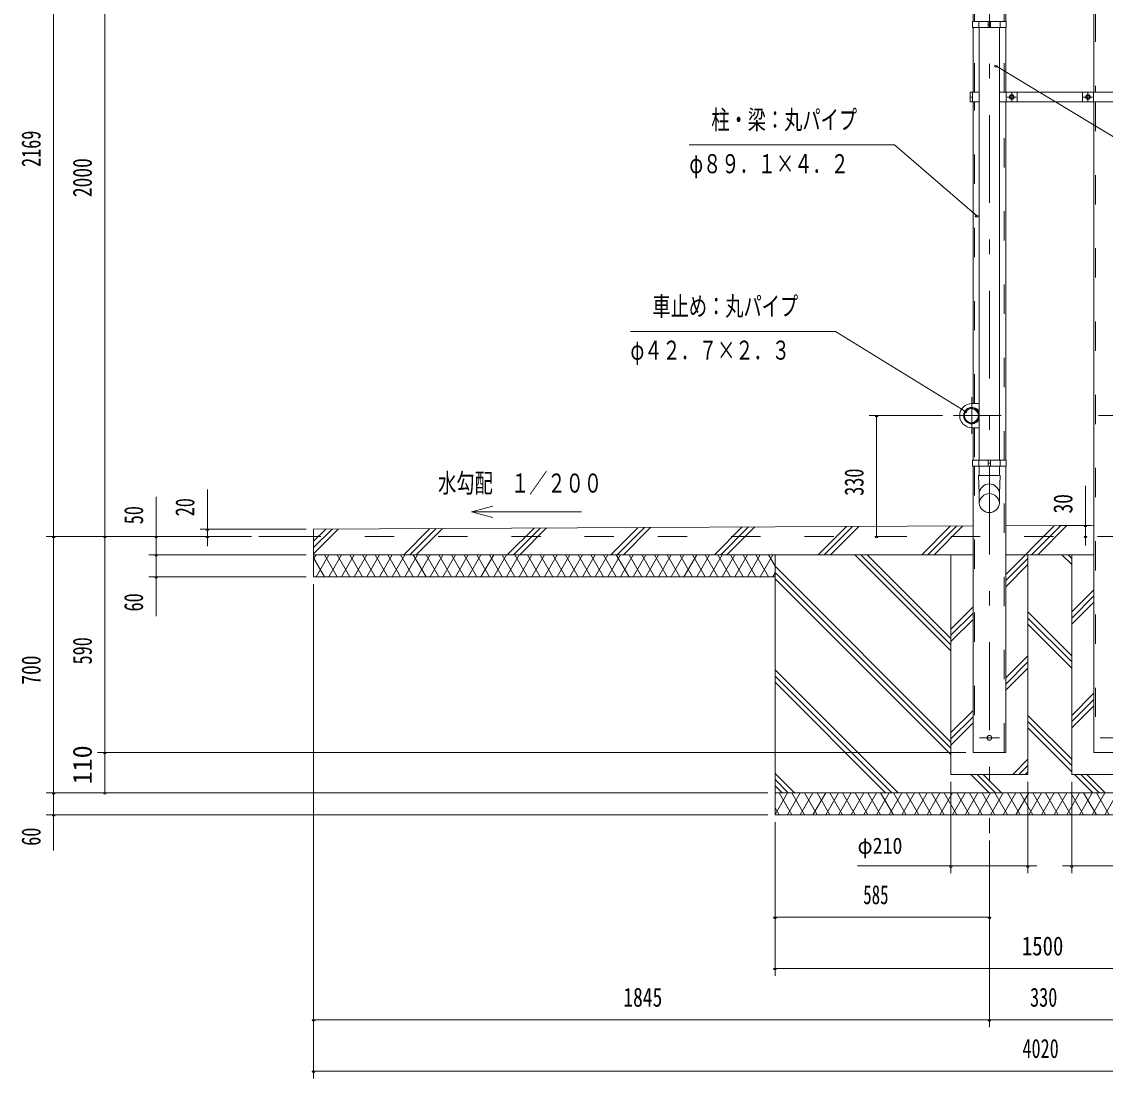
# Model space of a CAD drawing. Units: millimetres, scale not verified. Extents: x -31502 to 31507, y -14700 to 14700.
# Drawn here: x 11507 to 21863, y -3647 to 6454 of the extents above; entities that cross this region are included whole.
import ezdxf
from ezdxf.enums import TextEntityAlignment as Align

# ---------------------------------------------------------------- set-up
doc = ezdxf.new("R2010")
doc.units = ezdxf.units.MM
doc.header["$LTSCALE"] = 70
doc.linetypes.add('USER2', pattern=[10, 4, -6])
doc.linetypes.add('USER3', pattern=[24, 12, -5, 2, -5])
for name, color, linetype, lineweight in [('0-6_2-02BOLD', 7, 'Continuous', 18), ('0-7_2-12HIDDEN', 3, 'USER2', 18), ('0-8_2-22CENTER', 3, 'USER3', 18), ('0-A_2-52DIM', 3, 'Continuous', 18), ('0-B_2-62HATCH', 2, 'Continuous', 18)]:
    doc.layers.add(name, color=color, linetype=linetype, lineweight=lineweight)
doc.styles.add('ＭＳ ゴシック', font='')
doc.styles.get('ＭＳ ゴシック').set_extended_font_data('MS Gothic')

msp = doc.modelspace()

# ---------------------------------------------------------------- linework, layer by layer
at = {"layer": '0-6_2-02BOLD'}
for p, q in [((20598.74, 6453.9), (20598.74, 7241.41)), ((21753.76, 7241.41), (21753.76, 5778.4)), ((20910.6, 6543.06), (20910.6, 6453.9)), ((20652.81, 6453.9), (20652.81, 6397.9)), ((20744, 6453.9), (20744, 6397.9)), ((20765.35, 6425.9), (20744, 6425.9)), ((20765.35, 6397.9), (20765.35, 6453.9)), ((20856.5, 6397.9), (20856.5, 6453.9)), ((20598.74, 5778.4), (20598.74, 6397.9)), ((20658.42, 6397.9), (20658.42, 2260.9)), ((20850.95, 2260.9), (20850.95, 6397.9)), ((20910.6, 6397.9), (20910.6, 5778.4)), ((20593.16, 5732.91), (20571.81, 5732.91)), ((20593.16, 5687.41), (20593.16, 5778.4)), ((20916.21, 5778.4), (20916.21, 5687.41)), ((21021.2, 5687.41), (21021.2, 5778.4)), ((21643.15, 5778.4), (21643.15, 5687.41)), ((21748.14, 5778.4), (21748.14, 5687.41)), ((20598.74, 2803.4), (20598.74, 5687.41)), ((20910.6, 5687.41), (20910.6, 2260.9)), ((21753.76, 5687.41), (21753.76, -532.1)), ((20658.42, 2803.4), (20586.68, 2803.4)), ((20586.68, 2572.4), (20658.42, 2572.4)), ((20598.75, 2260.9), (20598.75, 2572.4)), ((20598.75, 2204.9), (20598.75, -532.1)), ((20652.81, 2260.9), (20652.81, 2204.9)), ((20658.4, 2204.9), (20658.4, 2115.78)), ((20744, 2260.9), (20744, 2204.9)), ((20744, 2232.9), (20765.35, 2232.9)), ((20765.35, 2204.9), (20765.35, 2260.9)), ((20850.89, 2204.9), (20850.89, 2115.78)), ((20856.5, 2204.9), (20856.5, 2260.9)), ((20910.6, -532.1), (20910.6, 2204.9)), ((20598.75, 1634.25), (14297.17, 1602.9)), ((14297.17, 1532.9), (13772.18, 1532.9)), ((20598.74, 1357.9), (14297.17, 1357.9)), ((18707.18, 1357.9), (18707.18, -1127.1)), ((21753.75, 1357.9), (20910.59, 1357.9)), ((20598.74, -532.1), (20910.59, -532.1)), ((21753.75, -532.1), (22065.61, -532.1)), ((18707.18, -917.1), (23957.18, -917.1))]:
    msp.add_line(p, q, dxfattribs=at)
for points in [[(20593.15, 6397.9), (20916.2, 6397.9), (20916.2, 6453.9), (20593.15, 6453.9)], [(20950.77, 5722.81), (20968.27, 5712.69), (20985.77, 5722.81), (20985.77, 5743.01), (20968.27, 5753.12), (20950.77, 5743.01)], [(21678.58, 5722.81), (21696.08, 5712.69), (21713.59, 5722.81), (21713.59, 5743.01), (21696.08, 5753.12), (21678.58, 5743.01)], [(20916.2, 2204.9), (20593.15, 2204.9), (20593.15, 2260.9), (20916.2, 2260.9)]]:
    msp.add_lwpolyline(points, close=True, dxfattribs=at)
for points in [[(20658.42, 5778.4), (20571.81, 5778.4), (20571.81, 5687.41), (20658.42, 5687.41)], [(20850.95, 5778.4), (22092.54, 5778.4), (22092.54, 5687.41), (20850.95, 5687.41)], [(20651.41, 2115.79), (20658.42, 1941.96), (20658.42, 1851.51)], [(20850.91, 1851.51), (20850.91, 1941.96), (20857.91, 2115.79), (20651.41, 2115.79)], [(14297.17, 1602.9), (14297.17, 1147.9), (18707.18, 1147.9)], [(20910.6, 1635.81), (21332.18, 1637.9), (21753.75, 1635.81)], [(18707.18, -1127.1), (23957.18, -1127.1), (23957.18, 1357.9)], [(21122.17, 1357.9), (21122.17, -742.1), (20387.18, -742.1), (20387.18, 1357.9)], [(22277.17, 1357.9), (22277.17, -742.1), (21542.18, -742.1), (21542.18, 1357.9)]]:
    msp.add_lwpolyline(points, dxfattribs=at)
for centre, radius in [((20968.27, 5732.91), 21.88), ((20968.27, 5732.91), 17.15), ((21696.08, 5732.91), 21.88), ((21696.08, 5732.91), 17.15), ((20582.65, 2687.9), 74.72), ((20582.65, 2687.9), 66.67), ((20754.67, -392.1), 22.75)]:
    msp.add_circle(centre, radius, dxfattribs=at)
for centre, radius, start, end in [((20586.68, 2687.9), 115.5, 90, 270), ((20586.68, 2687.9), 78.75, 24.35744, 335.64256), ((20754.67, 1938.53), 96.43, 3.55867, 176.44133), ((20754.67, 1845.52), 96.43, 3.55867, 176.44133), ((20754.67, 1857.5), 96.44, 183.56303, 356.43697)]:
    msp.add_arc(centre, radius, start, end, dxfattribs=at)
at = {"layer": '0-7_2-12HIDDEN'}
for p, q in [((20613.45, 6453.9), (20613.45, 7241.41)), ((21768.46, 7241.41), (21768.46, 5778.4)), ((20895.9, 6453.9), (20895.9, 6537.72)), ((20613.45, 5778.4), (20613.45, 6397.9)), ((20895.9, 5778.4), (20895.9, 6397.9)), ((20613.45, 2803.4), (20613.45, 5687.41)), ((20895.9, 2260.9), (20895.9, 5687.41)), ((21768.46, 5687.41), (21768.46, -532.1)), ((20613.45, 2572.4), (20613.45, 2260.9)), ((20613.45, 2204.9), (20613.45, -532.1)), ((20895.9, -532.1), (20895.9, 2204.9)), ((28367.18, 1532.9), (14297.18, 1532.9))]:
    msp.add_line(p, q, dxfattribs=at)
at = {"layer": '0-8_2-22CENTER'}
for p, q in [((20754.67, 7241.41), (20754.67, -1302.1)), ((20924.51, 5732.91), (21012.02, 5732.91)), ((20968.27, 5776.65), (20968.27, 5689.16)), ((21739.83, 5732.91), (21652.32, 5732.91)), ((21696.08, 5776.65), (21696.08, 5689.16)), ((20586.68, 2512.9), (20586.68, 2862.9)), ((20411.68, 2687.9), (20866.67, 2687.9)), ((21797.68, 2687.9), (22252.67, 2687.9)), ((20659.48, -392.1), (20849.88, -392.1)), ((22004.88, -392.1), (21814.47, -392.1))]:
    msp.add_line(p, q, dxfattribs=at)
at = {"layer": '0-A_2-52DIM'}
for p, q in [((11812.18, 9124.4), (11812.18, -1470.1)), ((12302.18, -917.1), (12302.18, 9124.4)), ((20830.13, 6033), (20802.13, 6033)), ((20648.23, 4597.82), (20620.23, 4597.82)), ((17324.67, 3492.9), (19284.68, 3492.9)), ((19284.67, 3492.9), (20526.34, 2728.79)), ((20540.34, 2728.79), (20512.34, 2728.79)), ((20306.68, 2687.9), (19606.68, 2687.9)), ((19690.68, 2687.9), (19662.68, 2687.9)), ((19676.68, 2687.9), (19676.68, 1532.9)), ((13282.17, 1438.97), (13282.17, 1980.9)), ((21673.12, 1445.03), (21673.12, 2015.9)), ((12792.18, 1910.9), (12792.18, 769.9)), ((15806.76, 1767.69), (16856.75, 1767.69)), ((14227.17, 1602.9), (13212.17, 1602.9)), ((13296.17, 1602.9), (13268.17, 1602.9)), ((21728.85, 1637.9), (21421.9, 1637.9)), ((21687.12, 1637.9), (21659.12, 1637.9)), ((11742.18, 1532.9), (13702.17, 1532.9)), ((11826.18, 1532.9), (11798.18, 1532.9)), ((12316.18, 1532.9), (12288.18, 1532.9)), ((12806.18, 1532.9), (12778.18, 1532.9)), ((13296.17, 1532.9), (13268.17, 1532.9)), ((19690.68, 1532.9), (19662.68, 1532.9)), ((21687.12, 1532.9), (21659.12, 1532.9)), ((14227.17, 1357.9), (12722.17, 1357.9)), ((12806.18, 1357.9), (12778.18, 1357.9)), ((12722.17, 1147.9), (14227.17, 1147.9)), ((12806.18, 1147.9), (12778.18, 1147.9)), ((14297.17, 1077.9), (14297.17, -3647.09)), ((20528.75, -532.1), (12232.19, -532.1)), ((12316.18, -532.1), (12288.18, -532.1)), ((20387.17, -1687.1), (20387.17, -812.1)), ((21122.17, -1687.1), (21122.17, -812.1)), ((21542.17, -812.1), (21542.17, -1687.1)), ((11742.18, -917.1), (18637.17, -917.1)), ((11826.19, -917.1), (11798.19, -917.1)), ((12316.18, -917.1), (12288.18, -917.1)), ((18637.17, -1127.1), (11742.18, -1127.1)), ((11826.19, -1127.1), (11798.19, -1127.1)), ((18707.18, -2667.1), (18707.18, -1197.1)), ((20754.67, -1372.1), (20754.67, -3157.09)), ((19494.67, -1617.1), (21209.67, -1617.1)), ((20401.17, -1617.1), (20373.17, -1617.1)), ((21136.17, -1617.1), (21108.17, -1617.1)), ((21454.68, -1617.1), (23169.67, -1617.1)), ((21556.17, -1617.1), (21528.17, -1617.1)), ((18721.18, -2107.1), (18693.18, -2107.1)), ((18707.18, -2107.1), (20754.67, -2107.1)), ((20768.67, -2107.1), (20740.67, -2107.1)), ((18721.18, -2597.1), (18693.18, -2597.1)), ((23957.18, -2597.1), (18707.18, -2597.1)), ((14311.17, -3087.09), (14283.17, -3087.09)), ((28367.17, -3087.09), (14297.17, -3087.09)), ((20768.67, -3087.09), (20740.67, -3087.09)), ((14311.17, -3577.09), (14283.17, -3577.09)), ((14297.17, -3577.09), (28367.17, -3577.09))]:
    msp.add_line(p, q, dxfattribs=at)
for points in [[(25447.54, 4926.09), (22647.53, 4926.09), (20816.13, 6033)], [(20634.23, 4597.82), (19847.27, 5275.48), (17887.28, 5275.48)], [(16009.6, 1822.04), (15806.76, 1767.69), (16009.6, 1713.33)]]:
    msp.add_lwpolyline(points, dxfattribs=at)
for centre in [(20816.13, 6033), (20634.23, 4597.82), (20526.34, 2728.79), (19676.68, 2687.9), (13282.17, 1602.9), (21673.12, 1637.9), (11812.18, 1532.9), (12302.18, 1532.9), (12792.18, 1532.9), (13282.17, 1532.9), (19676.68, 1532.9), (21673.12, 1532.9), (12792.18, 1357.9), (12792.18, 1147.9), (12302.18, -532.1), (11812.19, -917.1), (12302.18, -917.1), (11812.19, -1127.1), (20387.17, -1617.1), (21122.17, -1617.1), (21542.17, -1617.1), (18707.18, -2107.1), (20754.67, -2107.1), (18707.18, -2597.1), (14297.17, -3087.09), (20754.67, -3087.09), (14297.17, -3577.09)]:
    msp.add_arc(centre, 14, 180, 0, dxfattribs=at)
at = {"layer": '0-B_2-62HATCH'}
for p, q in [((14297.17, 1368.15), (14533.1, 1604.08)), ((14473.41, 1603.78), (14297.17, 1427.54)), ((14297.17, 1486.94), (14413.72, 1603.48)), ((15158.09, 1357.9), (15408.62, 1608.43)), ((15468.31, 1608.73), (15217.49, 1357.9)), ((15276.88, 1357.9), (15528, 1609.03)), ((16148.04, 1357.9), (16403.52, 1613.38)), ((16463.2, 1613.68), (16207.43, 1357.9)), ((16266.83, 1357.9), (16522.9, 1613.98)), ((17137.99, 1357.9), (17398.41, 1618.33)), ((17458.11, 1618.63), (17197.39, 1357.9)), ((17256.77, 1357.9), (17517.8, 1618.93)), ((18393.32, 1623.28), (18127.93, 1357.9)), ((18187.33, 1357.9), (18453.01, 1623.58)), ((18512.7, 1623.88), (18246.73, 1357.9)), ((19117.88, 1357.9), (19388.21, 1628.23)), ((19447.91, 1628.53), (19177.28, 1357.9)), ((19236.67, 1357.9), (19507.6, 1628.83)), ((20107.83, 1357.9), (20383.11, 1633.18)), ((20442.8, 1633.48), (20167.23, 1357.9)), ((20226.63, 1357.9), (20502.5, 1633.77)), ((21377.55, 1637.68), (20910.59, 1170.71)), ((21157.18, 1357.9), (21436.66, 1637.38)), ((21495.76, 1637.09), (21216.57, 1357.9)), ((14297.17, 1317.94), (14320.25, 1357.9)), ((14441.48, 1357.9), (14320.25, 1147.9)), ((14522.31, 1147.9), (14401.08, 1357.9)), ((14562.73, 1357.9), (14441.48, 1147.9)), ((14522.31, 1357.9), (14643.56, 1147.9)), ((14683.97, 1357.9), (14562.73, 1147.9)), ((14764.81, 1147.9), (14643.56, 1357.9)), ((14683.97, 1147.9), (14805.22, 1357.9)), ((14764.81, 1357.9), (14886.05, 1147.9)), ((14926.47, 1357.9), (14805.22, 1147.9)), ((15007.3, 1147.9), (14886.05, 1357.9)), ((14926.47, 1147.9), (15047.71, 1357.9)), ((15007.3, 1357.9), (15128.53, 1147.9)), ((15168.95, 1357.9), (15047.71, 1147.9)), ((15249.78, 1147.9), (15128.54, 1357.9)), ((15168.95, 1147.9), (15290.19, 1357.9)), ((15249.78, 1357.9), (15371.02, 1147.9)), ((15411.44, 1357.9), (15290.19, 1147.9)), ((15492.27, 1147.9), (15371.02, 1357.9)), ((15411.44, 1147.9), (15532.68, 1357.9)), ((15492.27, 1357.9), (15613.51, 1147.9)), ((15653.93, 1357.9), (15532.69, 1147.9)), ((15734.76, 1147.9), (15613.51, 1357.9)), ((15653.93, 1147.9), (15775.16, 1357.9)), ((15734.76, 1357.9), (15856, 1147.9)), ((15896.41, 1357.9), (15775.16, 1147.9)), ((15977.24, 1147.9), (15856, 1357.9)), ((15896.41, 1147.9), (16017.66, 1357.9)), ((15977.24, 1357.9), (16098.49, 1147.9)), ((16138.9, 1357.9), (16017.66, 1147.9)), ((16219.73, 1147.9), (16098.49, 1357.9)), ((16138.9, 1147.9), (16260.15, 1357.9)), ((16219.73, 1357.9), (16340.98, 1147.9)), ((16381.39, 1357.9), (16260.15, 1147.9)), ((16462.22, 1147.9), (16340.98, 1357.9)), ((16381.39, 1147.9), (16502.64, 1357.9)), ((16462.22, 1357.9), (16583.46, 1147.9)), ((16623.88, 1357.9), (16502.63, 1147.9)), ((16704.7, 1147.9), (16583.46, 1357.9)), ((16623.88, 1147.9), (16745.13, 1357.9)), ((16704.7, 1357.9), (16825.95, 1147.9)), ((16866.36, 1357.9), (16745.13, 1147.9)), ((16947.2, 1147.9), (16825.95, 1357.9)), ((16866.36, 1147.9), (16987.61, 1357.9)), ((16947.2, 1357.9), (17068.44, 1147.9)), ((17108.85, 1357.9), (16987.61, 1147.9)), ((17189.68, 1147.9), (17068.44, 1357.9)), ((17108.85, 1147.9), (17230.09, 1357.9)), ((17189.68, 1357.9), (17310.92, 1147.9)), ((17351.34, 1357.9), (17230.09, 1147.9)), ((17432.17, 1147.9), (17310.92, 1357.9)), ((17351.34, 1147.9), (17472.58, 1357.9)), ((17432.17, 1357.9), (17553.41, 1147.9)), ((17593.83, 1357.9), (17472.58, 1147.9)), ((17674.66, 1147.9), (17553.41, 1357.9)), ((17593.83, 1147.9), (17715.07, 1357.9)), ((17674.66, 1357.9), (17795.89, 1147.9)), ((17836.31, 1357.9), (17715.07, 1147.9)), ((17917.14, 1147.9), (17795.89, 1357.9)), ((17836.31, 1147.9), (17957.55, 1357.9)), ((17917.14, 1357.9), (18038.38, 1147.9)), ((18078.8, 1357.9), (17957.55, 1147.9)), ((18038.39, 1357.9), (18159.63, 1147.9)), ((18078.8, 1147.9), (18200.05, 1357.9)), ((18159.63, 1357.9), (18280.88, 1147.9)), ((18200.05, 1147.9), (18321.29, 1357.9)), ((18280.88, 1357.9), (18402.12, 1147.9)), ((18321.29, 1147.9), (18442.53, 1357.9)), ((18402.12, 1357.9), (18523.36, 1147.9)), ((18442.53, 1147.9), (18563.77, 1357.9)), ((18523.36, 1357.9), (18644.6, 1147.9)), ((18563.77, 1147.9), (18685.02, 1357.9)), ((18644.6, 1357.9), (18707.18, 1249.53)), ((20387.18, 438.61), (19467.88, 1357.9)), ((19527.27, 1357.9), (20387.18, 498)), ((20387.18, 557.4), (19586.67, 1357.9)), ((21542.18, 1263.5), (21447.78, 1357.9)), ((21507.17, 1357.9), (21542.18, 1322.9)), ((14401.08, 1147.9), (14297.17, 1327.86)), ((18707.18, 1247.45), (20387.18, -432.55)), ((20910.59, 1111.32), (21122.17, 1322.9)), ((21122.17, 1263.5), (20910.59, 1051.92)), ((18685.02, 1147.9), (18707.18, 1186.28)), ((18707.18, 1188.05), (20387.18, -491.95)), ((20387.18, -551.34), (18707.18, 1128.66)), ((21542.18, 812.35), (21753.75, 1023.93)), ((21753.75, 964.53), (21542.18, 752.95)), ((20598.74, 858.86), (20387.18, 647.29)), ((21542.18, 693.55), (21753.75, 905.13)), ((20387.18, 587.9), (20598.74, 799.47)), ((20598.74, 740.07), (20387.18, 528.5)), ((21122.17, 812.35), (21542.18, 392.35)), ((21542.18, 332.95), (21122.17, 752.95)), ((21122.17, 693.56), (21542.18, 273.55)), ((20910.59, 180.76), (21122.17, 392.35)), ((21122.17, 332.95), (20910.59, 121.37)), ((18707.18, 257.5), (19881.78, -917.1)), ((20910.59, 61.97), (21122.17, 273.55)), ((19822.38, -917.1), (18707.18, 198.1)), ((18707.18, 138.71), (19762.98, -917.1)), ((21753.75, 33.98), (21542.18, -177.6)), ((21542.18, -237), (21753.75, -25.42)), ((21753.75, -84.82), (21542.18, -296.39)), ((20387.18, -342.65), (20598.74, -131.08)), ((20598.74, -190.48), (20387.18, -402.05)), ((21542.18, -597.6), (21122.17, -177.6)), ((20387.18, -461.45), (20598.74, -249.88)), ((21122.17, -237), (21542.18, -657)), ((21542.18, -716.4), (21122.17, -296.39)), ((21122.17, -597.6), (20977.68, -742.1)), ((21037.08, -742.1), (21122.17, -657)), ((21122.17, -716.4), (21096.47, -742.1)), ((18891.82, -917.1), (18707.18, -732.45)), ((18707.18, -791.85), (18832.43, -917.1)), ((20752.93, -917.1), (20577.93, -742.1)), ((20637.33, -742.1), (20812.32, -917.1)), ((20871.72, -917.1), (20696.73, -742.1)), ((21742.88, -917.1), (21567.87, -742.1)), ((21627.27, -742.1), (21802.27, -917.1)), ((21861.67, -917.1), (21686.67, -742.1)), ((18773.03, -917.1), (18707.18, -851.24)), ((18826.47, -917.1), (18707.18, -1123.72)), ((18866.88, -1127.1), (18745.64, -917.1)), ((18947.71, -917.1), (18826.47, -1127.1)), ((18866.88, -917.1), (18988.13, -1127.1)), ((18947.71, -1127.1), (19068.96, -917.1)), ((19109.37, -1127.1), (18988.13, -917.1)), ((19190.2, -917.1), (19068.96, -1127.1)), ((19109.37, -917.1), (19230.62, -1127.1)), ((19190.2, -1127.1), (19311.45, -917.1)), ((19351.86, -1127.1), (19230.62, -917.1)), ((19432.68, -917.1), (19311.45, -1127.1)), ((19351.86, -917.1), (19473.1, -1127.1)), ((19432.68, -1127.1), (19553.93, -917.1)), ((19594.34, -1127.1), (19473.1, -917.1)), ((19675.17, -917.1), (19553.93, -1127.1)), ((19594.34, -917.1), (19715.59, -1127.1)), ((19675.17, -1127.1), (19796.42, -917.1)), ((19836.83, -1127.1), (19715.59, -917.1)), ((19917.66, -917.1), (19796.42, -1127.1)), ((19836.83, -917.1), (19958.08, -1127.1)), ((19917.66, -1127.1), (20038.91, -917.1)), ((20079.32, -1127.1), (19958.08, -917.1)), ((20160.15, -917.1), (20038.91, -1127.1)), ((20079.32, -917.1), (20200.57, -1127.1)), ((20160.15, -1127.1), (20281.39, -917.1)), ((20321.8, -1127.1), (20200.57, -917.1)), ((20402.64, -917.1), (20281.39, -1127.1)), ((20321.81, -917.1), (20443.05, -1127.1)), ((20402.63, -1127.1), (20523.88, -917.1)), ((20564.3, -1127.1), (20443.05, -917.1)), ((20645.13, -917.1), (20523.88, -1127.1)), ((20564.3, -917.1), (20685.54, -1127.1)), ((20645.12, -1127.1), (20766.36, -917.1)), ((20806.78, -1127.1), (20685.54, -917.1)), ((20887.61, -917.1), (20766.36, -1127.1)), ((20806.78, -917.1), (20928.03, -1127.1)), ((20887.61, -1127.1), (21008.85, -917.1)), ((21049.27, -1127.1), (20928.03, -917.1)), ((21130.1, -917.1), (21008.85, -1127.1)), ((21049.27, -917.1), (21170.51, -1127.1)), ((21130.1, -1127.1), (21251.34, -917.1)), ((21170.51, -917.1), (21291.76, -1127.1)), ((21251.34, -1127.1), (21372.58, -917.1)), ((21291.76, -917.1), (21413, -1127.1)), ((21372.58, -1127.1), (21493.82, -917.1)), ((21413, -917.1), (21534.24, -1127.1)), ((21493.82, -1127.1), (21615.07, -917.1)), ((21534.24, -917.1), (21655.48, -1127.1)), ((21615.07, -1127.1), (21736.31, -917.1)), ((21655.48, -917.1), (21776.73, -1127.1)), ((21736.31, -1127.1), (21857.56, -917.1)), ((21776.73, -917.1), (21897.97, -1127.1)), ((21857.56, -1127.1), (21978.81, -917.1)), ((18745.64, -1127.1), (18707.18, -1060.47))]:
    msp.add_line(p, q, dxfattribs=at)

# ---------------------------------------------------------------- texts
at = {"layer": '0-A_2-52DIM', "color": 7, "style": 'ＭＳ ゴシック'}
for s, height, width, p in [('柱・梁：丸パイプ', 182.3, 0.7, (18097.28, 5370.36)), ('φ８９．１×４．２', 182.3, 0.7, (17887.28, 4950.35)), ('車止め：丸パイプ', 182.3, 0.7, (17534.67, 3587.78)), ('φ４２．７×２．３', 182.3, 0.7, (17324.67, 3167.77)), ('水勾配\u3000１／２００', 182.3, 0.7, (15486.9, 1897.56)), ('φ210', 155, 0.9, (19494.67, -1547.1)), ('585', 182.3, 0.65, (19549.07, -2037.1)), ('1500', 182.3, 0.8, (21064.8, -2527.1)), ('1845', 182.3, 0.75, (17256.81, -3017.09)), ('330', 182.3, 0.7, (21143.42, -3017.09)), ('4020', 182.3, 0.7, (21070.53, -3507.09))]:
    msp.add_text(s, height=height, dxfattribs=dict(at, width=width)).set_placement(p, align=Align.BOTTOM_LEFT)
for s, width, p in [('2169', 0.7, (11742.18, 5064.92)), ('2000', 0.75, (12232.18, 4776.66)), ('330', 0.7, (19606.68, 1921.65)), ('20', 0.7, (13212.17, 1725.65)), ('30', 0.75, (21603.12, 1752.26)), ('50', 0.7, (12722.17, 1649.5)), ('60', 0.7, (12722.17, 815.94)), ('590', 0.7, (12232.19, 309.47)), ('700', 0.75, (11742.18, 116.1)), ('60', 0.7, (11742.18, -1424.06))]:
    msp.add_text(s, height=182.3, rotation=90, dxfattribs=dict(at, width=width)).set_placement(p, align=Align.BOTTOM_LEFT)
msp.add_text('110', height=182.3, rotation=90, dxfattribs=at).set_placement((12232.19, -836.33), align=Align.BOTTOM_LEFT)

doc.saveas('drawing.dxf')
